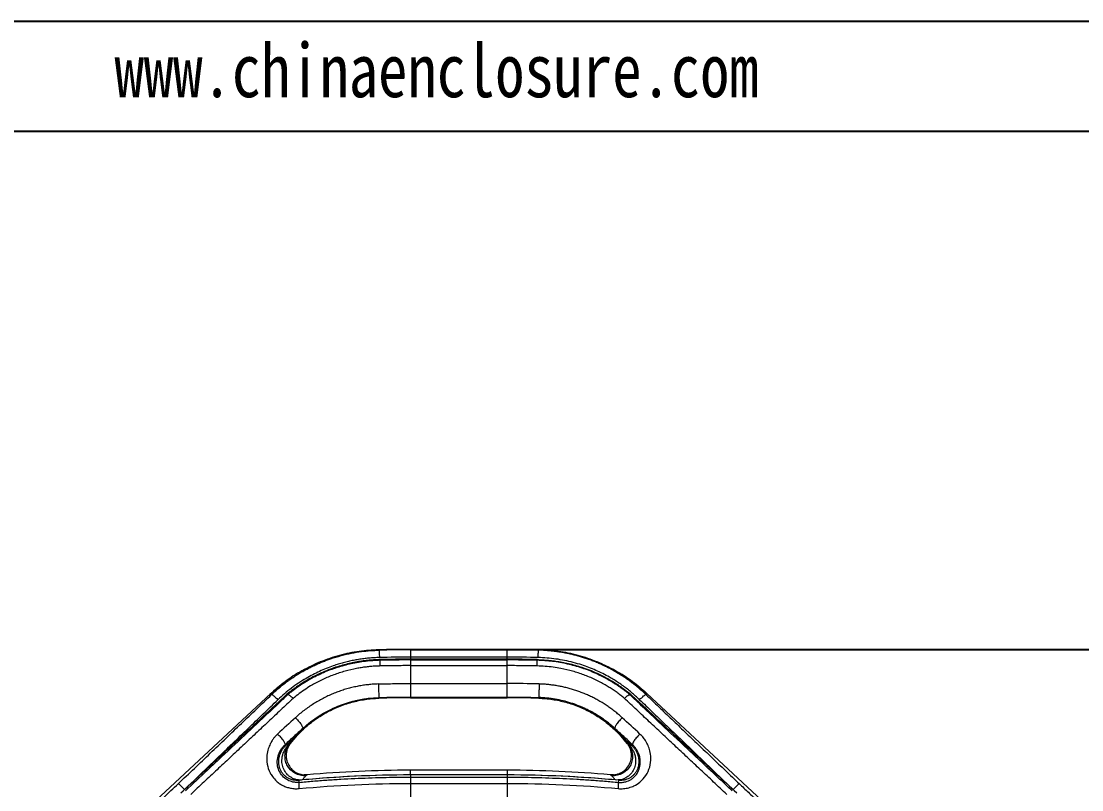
# Model space of a CAD drawing. Header units: inches. Extents: x 1127 to 2406, y 573 to 922.
# Drawn here: x 1245.7 to 1300.5, y 772.2 to 812 of the extents above; entities that cross this region are included whole.
import ezdxf

# ---------------------------------------------------------------- set-up
doc = ezdxf.new("R2010")
doc.units = ezdxf.units.IN
doc.layers.add('文字', color=81, linetype='Continuous')
doc.styles.get("Standard").update_dxf_attribs({"font": 'txt', "bigfont": 'gbcbig.shx'})
doc.styles.add('宋体', font='', dxfattribs={"width": 0.8, "height": 3.5})
doc.styles.get('宋体').set_extended_font_data('SimSun')
doc.dimstyles.new('2.5', dxfattribs={"dimtxt": 2.5, "dimasz": 2, "dimexe": 0.18, "dimexo": 0.0625, "dimgap": 0.09, "dimtad": 0, "dimtih": 1, "dimtoh": 1, "dimzin": 0, "dimdsep": 46, "dimtxsty": 'Standard', "dimcen": 2, "dimadec": 0, "dimazin": 0, "dimtfac": 1, "dimtofl": 0, "dimtmove": 0, "dimatfit": 3, "dimfxl": 1, "dimtolj": 1, "dimtzin": 0, "dimarcsym": 0})

# ---------------------------------------------------------------- blocks, each defined once
blk = doc.blocks.new('*D117')
at = {"color": 0, "lineweight": -2}
for p, q in [((1268.378, 779.47), (1302.181, 779.47)), ((1302.001, 777.47), (1302.001, 744.785)), ((1302.001, 709.42), (1302.001, 742.105)), ((1268.378, 707.42), (1302.181, 707.42))]:
    blk.add_line(p, q, dxfattribs=at)
at = {"color": 0}
for points in [[(1301.668, 777.47), (1302.335, 777.47), (1302.001, 779.47)], [(1301.668, 709.42), (1302.335, 709.42), (1302.001, 707.42)]]:
    blk.add_solid(points, dxfattribs=at)
at = {"layer": 'Defpoints', "color": 0}
for p in [(1268.315, 779.47), (1302.001, 779.47), (1268.315, 707.42)]:
    blk.add_point(p, dxfattribs=at)
at = {"color": 0, "insert": (1302.001, 743.445), "char_height": 2.5, "attachment_point": 5}
blk.add_mtext('\\A1;72.05', dxfattribs=at)

msp = doc.modelspace()

# ---------------------------------------------------------------- linework, layer by layer
for p, q in [((1127.067, 811.959), (1465.086, 811.959)), ((1135.814, 806.269), (1459.395, 806.269))]:
    msp.add_line(p, q)
at = {"color": 7, "linetype": 'Continuous', "lineweight": 15}
for p, q in [((1263.42, 779.387), (1264.154, 779.449)), ((1264.154, 779.449), (1264.16, 779.447)), ((1264.16, 779.447), (1264.154, 779.449)), ((1270.815, 779.47), (1265.815, 779.47)), ((1265.815, 779.45), (1265.815, 779.069)), ((1265.815, 779.45), (1270.815, 779.45)), ((1270.815, 779.069), (1270.815, 779.45)), ((1264.256, 778.907), (1264.256, 778.943)), ((1270.815, 779.069), (1265.815, 779.069)), ((1265.815, 778.961), (1265.815, 778.924)), ((1270.815, 778.961), (1265.815, 778.961)), ((1265.815, 778.924), (1270.815, 778.924)), ((1270.815, 778.961), (1270.815, 778.924)), ((1272.374, 778.907), (1272.375, 778.943)), ((1265.819, 778.631), (1265.819, 777.707)), ((1265.819, 778.631), (1270.812, 778.631)), ((1270.812, 777.707), (1270.812, 778.631)), ((1258.578, 777.177), (1259.233, 777.717)), ((1265.819, 777.707), (1270.812, 777.707)), ((1258.589, 777.188), (1251.834, 770.908)), ((1258.578, 777.177), (1258.587, 777.171)), ((1259.43, 777.153), (1259.307, 777.038)), ((1259.46, 777.118), (1259.43, 777.153)), ((1264.183, 776.946), (1264.182, 776.981)), ((1265.815, 777.006), (1270.815, 777.006)), ((1265.815, 777.006), (1265.815, 776.97)), ((1265.815, 776.97), (1270.815, 776.97)), ((1270.815, 776.97), (1270.815, 777.006)), ((1272.449, 776.981), (1272.448, 776.946)), ((1277.201, 777.153), (1277.171, 777.118)), ((1277.324, 777.038), (1277.201, 777.153)), ((1284.797, 770.908), (1278.042, 777.188)), ((1278.053, 777.177), (1278.044, 777.171)), ((1260.276, 775.343), (1260.242, 775.379)), ((1276.389, 775.379), (1276.355, 775.343)), ((1259.331, 774.542), (1259.37, 774.501)), ((1259.361, 774.335), (1259.81, 774.909)), ((1260.485, 772.985), (1260.32, 772.983)), ((1260.474, 772.985), (1260.467, 772.979)), ((1260.467, 772.979), (1260.474, 772.985)), ((1270.815, 773.22), (1265.815, 773.22)), ((1265.815, 772.976), (1265.815, 772.863)), ((1270.815, 772.976), (1265.815, 772.976)), ((1265.815, 772.863), (1270.815, 772.863)), ((1270.815, 772.976), (1270.815, 772.863)), ((1276.311, 772.983), (1276.146, 772.985)), ((1276.157, 772.985), (1276.164, 772.979)), ((1276.164, 772.979), (1276.157, 772.985)), ((1265.819, 772.54), (1265.819, 770.187)), ((1265.819, 772.54), (1270.812, 772.54)), ((1276.575, 772.594), (1276.585, 772.7))]:
    msp.add_line(p, q, dxfattribs=at)
at = {"color": 8, "linetype": 'Continuous', "lineweight": 15}
for p, q in [((1264.16, 779.447), (1264.199, 779.431)), ((1265.815, 779.47), (1265.815, 779.45)), ((1270.815, 779.45), (1270.815, 779.47)), ((1265.815, 779.069), (1265.815, 778.961)), ((1270.815, 778.961), (1270.815, 779.069)), ((1258.587, 777.171), (1258.637, 777.135)), ((1260.467, 772.979), (1260.411, 772.937)), ((1265.815, 772.976), (1265.815, 773.22)), ((1270.815, 773.22), (1270.815, 772.976)), ((1276.22, 772.937), (1276.164, 772.979))]:
    msp.add_line(p, q, dxfattribs=at)
at = {"color": 7, "linetype": 'Continuous', "lineweight": 15, "flags": 128}
for points in [[(1259.591, 774.587), (1259.973, 775.04), (1260.332, 775.394)], [(1277.3, 774.542), (1277.281, 774.522), (1277.261, 774.501)], [(1260.046, 772.7), (1260.051, 772.647), (1260.056, 772.594)], [(1270.812, 772.54), (1270.812, 772.247), (1270.812, 771.953), (1270.812, 771.66), (1270.812, 771.366), (1270.812, 771.071), (1270.812, 770.777), (1270.812, 770.482), (1270.812, 770.187)]]:
    msp.add_lwpolyline(points, dxfattribs=at)
at = {"color": 7, "linetype": 'Continuous', "lineweight": 15}
for centre, radius, start, end in [((1265.815, 712.47), 67, 90, 91.42066), ((1265.815, 712.47), 66.98, 90, 91.38293), ((1270.815, 712.47), 67, 88.57932, 90), ((1270.815, 712.47), 66.98, 88.61707, 90), ((1265.815, 712.47), 66.599, 90, 91.38292), ((1270.815, 712.47), 66.599, 88.61708, 90), ((1286.314, 778.13), 22.162, 181.1592, 182.971), ((1272.27, 770.948), 6, 37.3337, 51.485), ((1265.815, 712.47), 60.506, 90, 95.47205), ((1265.815, 712.47), 60.506, 90, 95.3085), ((1265.815, 712.47), 60.75, 90, 95.0445), ((1270.815, 712.47), 60.75, 84.95566, 90), ((1270.815, 712.47), 60.506, 84.52795, 90), ((1270.815, 712.47), 60.506, 84.6915, 90)]:
    msp.add_arc(centre, radius, start, end, dxfattribs=at)
for points, knots in [([(1264.159, 779.447), (1263.828, 779.429), (1263.149, 779.391), (1262.139, 779.175), (1261.144, 778.841), (1260.199, 778.383), (1259.318, 777.823), (1258.799, 777.367), (1258.542, 777.141)], [0, 0, 0, 0, 0.1602513, 0.3281896, 0.4974102, 0.6666307, 0.834569, 1, 1, 1, 1]), ([(1258.637, 777.135), (1258.709, 777.202), (1258.851, 777.335), (1259.072, 777.523), (1259.294, 777.701), (1259.517, 777.867), (1259.741, 778.023), (1259.965, 778.168), (1260.188, 778.302), (1260.409, 778.426), (1260.628, 778.541), (1260.845, 778.646), (1261.058, 778.742), (1261.267, 778.829), (1261.472, 778.908), (1261.791, 779.022), (1262.22, 779.153), (1262.757, 779.277), (1263.265, 779.361), (1263.743, 779.412), (1264.051, 779.425), (1264.199, 779.431)], [0, 0, 0, 0, 0.048148, 0.095424, 0.141785, 0.187195, 0.231619, 0.275024, 0.317382, 0.358667, 0.398858, 0.437934, 0.475878, 0.512677, 0.548318, 0.582792, 0.677576, 0.76675, 0.850227, 0.927974, 1, 1, 1, 1]), ([(1264.199, 779.431), (1264.199, 779.426), (1264.2, 779.385), (1264.203, 779.249), (1264.206, 779.153), (1264.208, 779.049)], [0, 0, 0, 0, 0.5, 0.5, 1, 1, 1, 1]), ([(1272.423, 779.049), (1272.425, 779.153), (1272.428, 779.249), (1272.431, 779.385), (1272.432, 779.426), (1272.432, 779.431)], [0, 0, 0, 0, 0.5, 0.5, 1, 1, 1, 1]), ([(1272.432, 779.431), (1272.439, 779.433), (1272.453, 779.439), (1272.466, 779.445), (1272.475, 779.449), (1272.476, 779.449), (1272.477, 779.449)], [0, 0, 0, 0, 0.250119, 0.500057, 0.749966, 1, 1, 1, 1]), ([(1277.994, 777.134), (1277.922, 777.202), (1277.779, 777.336), (1277.557, 777.526), (1277.332, 777.705), (1277.105, 777.873), (1276.877, 778.031), (1276.648, 778.179), (1276.417, 778.317), (1276.187, 778.445), (1275.957, 778.563), (1275.728, 778.673), (1275.5, 778.773), (1275.274, 778.865), (1275.049, 778.948), (1274.827, 779.024), (1274.608, 779.092), (1274.391, 779.152), (1274.177, 779.206), (1273.967, 779.253), (1273.761, 779.294), (1273.558, 779.328), (1273.36, 779.358), (1273.166, 779.382), (1272.976, 779.401), (1272.79, 779.415), (1272.61, 779.425), (1272.491, 779.429), (1272.432, 779.431)], [0, 0, 0, 0, 0.048404, 0.096007, 0.142813, 0.188822, 0.234038, 0.278462, 0.322093, 0.364931, 0.406974, 0.448222, 0.488676, 0.528335, 0.567199, 0.605268, 0.642542, 0.67902, 0.714702, 0.749588, 0.783678, 0.816971, 0.849468, 0.881169, 0.912072, 0.942179, 0.971488, 1, 1, 1, 1]), ([(1278.049, 777.175), (1277.805, 777.389), (1277.298, 777.833), (1276.432, 778.382), (1275.487, 778.841), (1274.492, 779.175), (1273.471, 779.393), (1272.782, 779.431), (1272.44, 779.45)], [0, 0, 0, 0, 0.1575627, 0.3260386, 0.4958009, 0.6655632, 0.8340392, 1, 1, 1, 1]), ([(1272.477, 779.449), (1272.978, 779.437), (1273.487, 779.38), (1274.494, 779.171), (1274.992, 779.02), (1275.953, 778.628), (1276.415, 778.388), (1277.282, 777.834), (1277.686, 777.519), (1278.053, 777.177)], [0, 0, 0, 0, 0.25, 0.25, 0.5, 0.5, 0.75, 0.75, 1, 1, 1, 1]), ([(1264.208, 779.049), (1264.118, 779.046), (1263.937, 779.04), (1263.667, 779.019), (1263.399, 778.99), (1263.132, 778.951), (1262.867, 778.904), (1262.604, 778.847), (1262.342, 778.781), (1262.083, 778.707), (1261.666, 778.571), (1261.102, 778.344), (1260.508, 778.034), (1260.03, 777.734), (1259.658, 777.468), (1259.3, 777.182), (1259.077, 776.974), (1258.965, 776.87)], [0, 0, 0, 0, 0.0465844, 0.0930141, 0.1393278, 0.1855645, 0.2317636, 0.2779647, 0.3242075, 0.3705319, 0.4169775, 0.5502119, 0.6837651, 0.7628189, 0.8417315, 0.9207192, 1, 1, 1, 1]), ([(1264.256, 778.943), (1264.161, 778.94), (1263.968, 778.933), (1263.673, 778.91), (1263.367, 778.875), (1263.049, 778.825), (1262.72, 778.76), (1262.38, 778.677), (1262.031, 778.575), (1261.513, 778.397), (1260.896, 778.126), (1260.258, 777.762), (1259.789, 777.441), (1259.536, 777.237), (1259.43, 777.153)], [0, 0, 0, 0, 0.053962, 0.110192, 0.168797, 0.229927, 0.293763, 0.360348, 0.429616, 0.501478, 0.673922, 0.813793, 0.92216, 1, 1, 1, 1]), ([(1264.256, 778.907), (1264.003, 778.894), (1263.496, 778.869), (1262.871, 778.759), (1262.382, 778.64), (1262.021, 778.533), (1261.667, 778.409), (1261.344, 778.281), (1261.146, 778.183), (1261.058, 778.14)], [0, 0, 0, 0, 0.229417, 0.457822, 0.571604, 0.685124, 0.798426, 0.911434, 1, 1, 1, 1]), ([(1264.258, 778.613), (1264.257, 778.692), (1264.256, 778.766), (1264.255, 778.872), (1264.256, 778.902), (1264.256, 778.907)], [0, 0, 0, 0, 0.5, 0.5, 1, 1, 1, 1]), ([(1265.815, 778.961), (1265.555, 778.961), (1265.035, 778.959), (1264.516, 778.948), (1264.256, 778.943)], [0, 0, 0, 0, 0.499949, 1, 1, 1, 1]), ([(1265.815, 778.924), (1265.816, 778.92), (1265.817, 778.889), (1265.818, 778.787), (1265.818, 778.714), (1265.819, 778.631)], [0, 0, 0, 0, 0.5, 0.5, 1, 1, 1, 1]), ([(1270.812, 778.631), (1270.813, 778.714), (1270.813, 778.787), (1270.814, 778.889), (1270.815, 778.92), (1270.815, 778.924)], [0, 0, 0, 0, 0.5, 0.5, 1, 1, 1, 1]), ([(1272.375, 778.943), (1272.115, 778.948), (1271.595, 778.959), (1271.075, 778.961), (1270.815, 778.961)], [0, 0, 0, 0, 0.5000511, 1, 1, 1, 1]), ([(1272.373, 778.613), (1272.374, 778.692), (1272.375, 778.767), (1272.376, 778.873), (1272.375, 778.902), (1272.374, 778.907)], [0, 0, 0, 0, 0.5, 0.5, 1, 1, 1, 1]), ([(1275.574, 778.143), (1275.52, 778.169), (1275.234, 778.309), (1274.691, 778.516), (1273.937, 778.727), (1273.162, 778.866), (1272.637, 778.893), (1272.374, 778.907)], [0, 0, 0, 0, 0.0545865, 0.2900524, 0.526058, 0.7627534, 1, 1, 1, 1]), ([(1272.375, 778.943), (1272.47, 778.94), (1272.662, 778.933), (1272.957, 778.91), (1273.263, 778.875), (1273.58, 778.826), (1273.909, 778.761), (1274.248, 778.678), (1274.596, 778.576), (1275.116, 778.398), (1275.733, 778.127), (1276.373, 777.762), (1276.843, 777.44), (1277.095, 777.237), (1277.201, 777.153)], [0, 0, 0, 0, 0.053881, 0.110027, 0.168546, 0.229587, 0.29333, 0.35982, 0.428989, 0.500751, 0.673685, 0.813838, 0.922283, 1, 1, 1, 1]), ([(1277.666, 776.87), (1277.598, 776.934), (1277.463, 777.061), (1277.251, 777.244), (1277.034, 777.418), (1276.811, 777.585), (1276.581, 777.744), (1276.346, 777.894), (1275.961, 778.121), (1275.412, 778.397), (1274.781, 778.638), (1274.238, 778.798), (1273.791, 778.901), (1273.339, 778.978), (1272.883, 779.03), (1272.576, 779.043), (1272.423, 779.049)], [0, 0, 0, 0, 0.048347, 0.096559, 0.144683, 0.192771, 0.24087, 0.289029, 0.337298, 0.47182, 0.606196, 0.685027, 0.763629, 0.842195, 0.920922, 1, 1, 1, 1]), ([(1264.258, 778.613), (1264.175, 778.611), (1264.01, 778.605), (1263.763, 778.587), (1263.518, 778.561), (1263.274, 778.527), (1262.909, 778.464), (1262.429, 778.352), (1261.844, 778.162), (1261.279, 777.924), (1260.798, 777.672), (1260.396, 777.423), (1260.064, 777.192), (1259.854, 777.023), (1259.749, 776.938)], [0, 0, 0, 0, 0.050387, 0.100534, 0.1505, 0.200346, 0.250136, 0.375361, 0.500118, 0.624782, 0.750048, 0.833033, 0.916257, 1, 1, 1, 1]), ([(1265.819, 778.631), (1265.559, 778.63), (1265.038, 778.629), (1264.518, 778.618), (1264.258, 778.613)], [0, 0, 0, 0, 0.5000195, 1, 1, 1, 1]), ([(1272.373, 778.613), (1272.113, 778.618), (1271.593, 778.629), (1271.072, 778.63), (1270.812, 778.631)], [0, 0, 0, 0, 0.499981, 1, 1, 1, 1]), ([(1276.882, 776.938), (1276.819, 776.989), (1276.694, 777.092), (1276.499, 777.237), (1276.301, 777.376), (1276.097, 777.508), (1275.784, 777.697), (1275.352, 777.924), (1274.787, 778.162), (1274.202, 778.351), (1273.668, 778.477), (1273.195, 778.553), (1272.785, 778.597), (1272.511, 778.608), (1272.373, 778.613)], [0, 0, 0, 0, 0.0503253, 0.1004249, 0.1503586, 0.2001869, 0.2499708, 0.3752145, 0.4998983, 0.6246382, 0.7498832, 0.8328827, 0.9161602, 1, 1, 1, 1]), ([(1264.157, 777.682), (1264.071, 777.678), (1263.899, 777.671), (1263.639, 777.647), (1263.378, 777.614), (1263.116, 777.569), (1262.853, 777.514), (1262.59, 777.447), (1262.327, 777.369), (1262.065, 777.279), (1261.805, 777.177), (1261.547, 777.063), (1261.292, 776.938), (1261.041, 776.8), (1260.794, 776.651), (1260.551, 776.49), (1260.315, 776.317), (1260.083, 776.133), (1259.936, 776.001), (1259.863, 775.935)], [0, 0, 0, 0, 0.05391, 0.108451, 0.163592, 0.21934, 0.275715, 0.33271, 0.390316, 0.448534, 0.507366, 0.566808, 0.626862, 0.687532, 0.74881, 0.810687, 0.873172, 0.936284, 1, 1, 1, 1]), ([(1264.157, 777.682), (1264.434, 777.689), (1264.988, 777.704), (1265.542, 777.706), (1265.819, 777.707)], [0, 0, 0, 0, 0.499972, 1, 1, 1, 1]), ([(1265.819, 777.707), (1265.818, 777.633), (1265.818, 777.551), (1265.818, 777.391), (1265.817, 777.312), (1265.817, 777.175), (1265.817, 777.117), (1265.816, 777.034), (1265.816, 777.01), (1265.815, 777.006)], [0, 0, 0, 0, 0.25, 0.25, 0.5, 0.5, 0.75, 0.75, 1, 1, 1, 1]), ([(1270.815, 777.006), (1270.815, 777.01), (1270.815, 777.034), (1270.814, 777.117), (1270.814, 777.175), (1270.814, 777.312), (1270.813, 777.391), (1270.813, 777.551), (1270.813, 777.633), (1270.812, 777.707)], [0, 0, 0, 0, 0.25, 0.25, 0.5, 0.5, 0.75, 0.75, 1, 1, 1, 1]), ([(1272.474, 777.682), (1272.472, 777.619), (1272.47, 777.543), (1272.465, 777.379), (1272.462, 777.293), (1272.457, 777.144), (1272.455, 777.083), (1272.451, 777.004), (1272.45, 776.985), (1272.449, 776.981)], [0, 0, 0, 0, 0.25, 0.25, 0.5, 0.5, 0.75, 0.75, 1, 1, 1, 1]), ([(1276.768, 775.935), (1276.706, 775.992), (1276.581, 776.104), (1276.386, 776.262), (1276.186, 776.413), (1275.983, 776.555), (1275.776, 776.689), (1275.565, 776.814), (1275.351, 776.931), (1275.135, 777.039), (1274.916, 777.138), (1274.696, 777.229), (1274.474, 777.311), (1274.251, 777.385), (1274.028, 777.45), (1273.804, 777.507), (1273.58, 777.556), (1273.357, 777.597), (1273.135, 777.63), (1272.913, 777.655), (1272.693, 777.673), (1272.547, 777.679), (1272.474, 777.682)], [0, 0, 0, 0, 0.054198, 0.107964, 0.161277, 0.214143, 0.266573, 0.31857, 0.370129, 0.42124, 0.47191, 0.522139, 0.571923, 0.621265, 0.670166, 0.718624, 0.766634, 0.814192, 0.861303, 0.907979, 0.954219, 1, 1, 1, 1]), ([(1253.806, 772.523), (1254.085, 772.789), (1254.639, 773.315), (1255.462, 774.101), (1256.273, 774.875), (1257.072, 775.638), (1257.859, 776.391), (1258.379, 776.888), (1258.637, 777.135)], [0, 0, 0, 0, 0.172467, 0.342593, 0.510392, 0.675882, 0.839079, 1, 1, 1, 1]), ([(1253.943, 772.05), (1254.24, 772.327), (1254.821, 772.867), (1255.671, 773.658), (1256.48, 774.409), (1257.246, 775.122), (1257.97, 775.795), (1258.653, 776.43), (1259.093, 776.839), (1259.307, 777.038)], [0, 0, 0, 0, 0.16599, 0.32427, 0.474838, 0.617695, 0.752841, 0.880277, 1, 1, 1, 1]), ([(1254.131, 772.222), (1254.412, 772.492), (1254.97, 773.027), (1255.799, 773.822), (1256.612, 774.604), (1257.41, 775.372), (1258.193, 776.126), (1258.709, 776.623), (1258.965, 776.87)], [0, 0, 0, 0, 0.174028, 0.345115, 0.513256, 0.678453, 0.840702, 1, 1, 1, 1]), ([(1259.46, 777.118), (1259.384, 777.047), (1259.198, 776.872), (1258.818, 776.514), (1258.097, 775.837), (1257.033, 774.837), (1256.033, 773.898), (1255.07, 772.995), (1254.563, 772.519), (1254.183, 772.163)], [0, 0, 0, 0, 0.043365, 0.106756, 0.218073, 0.455236, 0.713877, 0.785533, 1, 1, 1, 1]), ([(1259.749, 776.938), (1259.536, 776.738), (1259.107, 776.335), (1258.46, 775.728), (1257.807, 775.115), (1257.148, 774.496), (1256.482, 773.872), (1255.81, 773.242), (1255.132, 772.608), (1254.678, 772.182), (1254.45, 771.969)], [0, 0, 0, 0, 0.121933, 0.244748, 0.368441, 0.493011, 0.618455, 0.744769, 0.871952, 1, 1, 1, 1]), ([(1258.637, 777.135), (1258.653, 777.135), (1258.695, 777.111), (1258.817, 777.013), (1258.894, 776.94), (1258.965, 776.87)], [0, 0, 0, 0, 0.5, 0.5, 1, 1, 1, 1]), ([(1259.749, 776.938), (1259.733, 776.953), (1259.701, 776.983), (1259.654, 777.023), (1259.609, 777.058), (1259.568, 777.085), (1259.533, 777.107), (1259.507, 777.117), (1259.487, 777.119), (1259.474, 777.119), (1259.463, 777.117), (1259.461, 777.118), (1259.46, 777.118)], [0, 0, 0, 0, 0.1201823, 0.2442811, 0.3711452, 0.4994534, 0.6230872, 0.7481255, 0.8123637, 0.8757738, 0.9386318, 1, 1, 1, 1]), ([(1260.242, 775.379), (1260.767, 775.86), (1261.383, 776.254), (1262.726, 776.804), (1263.452, 776.959), (1264.182, 776.981)], [0, 0, 0, 0, 0.5, 0.5, 1, 1, 1, 1]), ([(1260.276, 775.343), (1260.455, 775.51), (1260.828, 775.815), (1261.436, 776.204), (1262.089, 776.518), (1262.774, 776.75), (1263.473, 776.896), (1263.944, 776.939), (1264.183, 776.946)], [0.0000864, 0.0000864, 0.0000864, 0.0000864, 0.1667527, 0.3334022, 0.5000516, 0.6667011, 0.8333505, 0.9999997, 0.9999997, 0.9999997, 0.9999997]), ([(1260.277, 775.39), (1260.284, 775.398), (1260.38, 775.495), (1260.583, 775.656), (1260.872, 775.878), (1261.165, 776.07), (1261.505, 776.269), (1261.899, 776.463), (1262.351, 776.643), (1262.882, 776.806), (1263.492, 776.934), (1263.954, 776.963), (1264.182, 776.977)], [0, 0, 0, 0, 0.0074871, 0.0956315, 0.180439, 0.261914, 0.3400612, 0.4547899, 0.5676036, 0.6785215, 0.8413345, 1, 1, 1, 1]), ([(1272.448, 776.946), (1272.687, 776.939), (1273.158, 776.896), (1273.857, 776.75), (1274.541, 776.518), (1275.195, 776.204), (1275.803, 775.815), (1276.175, 775.51), (1276.355, 775.343)], [0.0000864, 0.0000864, 0.0000864, 0.0000864, 0.1667356, 0.3333851, 0.5000345, 0.666684, 0.8333334, 0.9999997, 0.9999997, 0.9999997, 0.9999997]), ([(1276.389, 775.379), (1276.326, 775.435), (1276.201, 775.547), (1276.004, 775.706), (1275.799, 775.858), (1275.586, 776.003), (1275.364, 776.14), (1275.133, 776.27), (1274.85, 776.412), (1274.512, 776.56), (1274.115, 776.702), (1273.709, 776.816), (1273.295, 776.901), (1272.874, 776.96), (1272.591, 776.974), (1272.449, 776.981)], [0, 0, 0, 0, 0.05905, 0.118122, 0.177472, 0.237318, 0.297736, 0.358784, 0.42048, 0.516906, 0.613454, 0.709879, 0.806141, 0.902539, 1, 1, 1, 1]), ([(1276.882, 776.938), (1276.895, 776.95), (1276.92, 776.974), (1276.958, 777.007), (1276.995, 777.038), (1277.037, 777.068), (1277.078, 777.096), (1277.111, 777.113), (1277.135, 777.119), (1277.153, 777.119), (1277.167, 777.117), (1277.17, 777.118), (1277.171, 777.118)], [0, 0, 0, 0, 0.096389, 0.195417, 0.296511, 0.399019, 0.549721, 0.700219, 0.775568, 0.850092, 0.926603, 1, 1, 1, 1]), ([(1282.181, 771.969), (1281.953, 772.182), (1281.498, 772.608), (1280.821, 773.242), (1280.149, 773.872), (1279.483, 774.496), (1278.824, 775.115), (1278.171, 775.728), (1277.524, 776.335), (1277.095, 776.738), (1276.882, 776.938)], [0, 0, 0, 0, 0.128048, 0.255231, 0.381545, 0.506989, 0.631559, 0.755252, 0.878067, 1, 1, 1, 1]), ([(1282.448, 772.163), (1282.258, 772.342), (1281.876, 772.7), (1281.305, 773.235), (1280.734, 773.77), (1280.165, 774.305), (1279.373, 775.049), (1278.573, 775.8), (1277.838, 776.491), (1277.442, 776.863), (1277.243, 777.05), (1277.171, 777.118)], [0, 0, 0, 0, 0.107598, 0.215196, 0.322793, 0.43039, 0.537988, 0.772994, 0.886094, 0.95844, 1, 1, 1, 1]), ([(1277.324, 777.038), (1277.574, 776.805), (1278.094, 776.322), (1278.902, 775.571), (1279.768, 774.766), (1280.69, 773.908), (1281.67, 772.997), (1282.343, 772.372), (1282.688, 772.05)], [0, 0, 0, 0, 0.140427, 0.291351, 0.45277, 0.624684, 0.807095, 1, 1, 1, 1]), ([(1277.666, 776.87), (1277.737, 776.94), (1277.814, 777.013), (1277.936, 777.111), (1277.978, 777.135), (1277.994, 777.134)], [0, 0, 0, 0, 0.5, 0.5, 1, 1, 1, 1]), ([(1277.666, 776.87), (1277.885, 776.659), (1278.327, 776.234), (1278.995, 775.59), (1279.674, 774.936), (1280.364, 774.272), (1281.066, 773.598), (1281.779, 772.913), (1282.259, 772.453), (1282.5, 772.222)], [0, 0, 0, 0, 0.136361, 0.27489, 0.415586, 0.558445, 0.703468, 0.850653, 1, 1, 1, 1]), ([(1277.994, 777.134), (1278.003, 777.141), (1278.022, 777.154), (1278.039, 777.167), (1278.051, 777.176), (1278.053, 777.177), (1278.053, 777.177)], [0, 0, 0, 0, 0.2496127, 0.4994714, 0.7495944, 1, 1, 1, 1]), ([(1277.994, 777.134), (1278.215, 776.923), (1278.66, 776.498), (1279.332, 775.855), (1280.013, 775.204), (1280.703, 774.545), (1281.402, 773.878), (1282.11, 773.203), (1282.585, 772.751), (1282.825, 772.523)], [0, 0, 0, 0, 0.137793, 0.277256, 0.4184, 0.561236, 0.705775, 0.852026, 1, 1, 1, 1]), ([(1259.863, 775.935), (1259.91, 775.891), (1259.963, 775.837), (1260.067, 775.718), (1260.117, 775.654), (1260.196, 775.539), (1260.223, 775.488), (1260.25, 775.415), (1260.25, 775.391), (1260.242, 775.379)], [0, 0, 0, 0, 0.25, 0.25, 0.5, 0.5, 0.75, 0.75, 1, 1, 1, 1]), ([(1276.768, 775.935), (1276.722, 775.892), (1276.67, 775.839), (1276.567, 775.722), (1276.516, 775.658), (1276.437, 775.542), (1276.409, 775.49), (1276.381, 775.415), (1276.381, 775.391), (1276.389, 775.379)], [0, 0, 0, 0, 0.25, 0.25, 0.5, 0.5, 0.75, 0.75, 1, 1, 1, 1]), ([(1258.946, 775.095), (1258.915, 775.065), (1258.848, 775.002), (1258.752, 774.888), (1258.653, 774.749), (1258.548, 774.563), (1258.447, 774.314), (1258.373, 773.96), (1258.385, 773.532), (1258.509, 773.158), (1258.688, 772.869), (1258.858, 772.675), (1259.048, 772.525), (1259.222, 772.424), (1259.406, 772.346), (1259.615, 772.29), (1259.839, 772.26), (1259.993, 772.268), (1260.067, 772.271)], [0, 0, 0, 0, 0.030999, 0.067498, 0.109575, 0.157185, 0.226126, 0.311216, 0.431298, 0.551138, 0.609277, 0.690192, 0.744429, 0.789455, 0.838839, 0.88966, 0.946814, 1, 1, 1, 1]), ([(1258.946, 775.095), (1258.992, 775.051), (1259.044, 774.998), (1259.148, 774.881), (1259.199, 774.817), (1259.279, 774.702), (1259.308, 774.651), (1259.337, 774.577), (1259.338, 774.554), (1259.331, 774.542)], [0, 0, 0, 0, 0.25, 0.25, 0.5, 0.5, 0.75, 0.75, 1, 1, 1, 1]), ([(1260.242, 775.379), (1260.09, 775.24), (1259.787, 774.961), (1259.483, 774.682), (1259.331, 774.542)], [0, 0, 0, 0, 0.500179, 1, 1, 1, 1]), ([(1259.37, 774.501), (1259.522, 774.641), (1259.824, 774.922), (1260.126, 775.203), (1260.276, 775.343)], [0, 0, 0, 0, 0.501593, 1, 1, 1, 1]), ([(1276.355, 775.343), (1276.505, 775.203), (1276.807, 774.922), (1277.109, 774.641), (1277.261, 774.501)], [0, 0, 0, 0, 0.498407, 1, 1, 1, 1]), ([(1277.3, 774.542), (1277.148, 774.682), (1276.844, 774.961), (1276.541, 775.24), (1276.389, 775.379)], [0, 0, 0, 0, 0.499813, 1, 1, 1, 1]), ([(1276.564, 772.271), (1276.609, 772.268), (1276.7, 772.262), (1276.838, 772.268), (1276.977, 772.286), (1277.115, 772.315), (1277.248, 772.357), (1277.446, 772.439), (1277.724, 772.615), (1278.016, 772.945), (1278.212, 773.379), (1278.266, 773.822), (1278.216, 774.201), (1278.114, 774.501), (1277.986, 774.742), (1277.841, 774.942), (1277.733, 775.047), (1277.685, 775.095)], [0, 0, 0, 0, 0.032462, 0.065498, 0.099004, 0.13304, 0.167731, 0.199784, 0.290072, 0.408492, 0.528151, 0.651303, 0.747226, 0.818035, 0.889897, 0.950568, 1, 1, 1, 1]), ([(1277.685, 775.095), (1277.639, 775.051), (1277.587, 774.998), (1277.483, 774.881), (1277.432, 774.817), (1277.352, 774.702), (1277.323, 774.651), (1277.294, 774.577), (1277.293, 774.554), (1277.3, 774.542)], [0, 0, 0, 0, 0.25, 0.25, 0.5, 0.5, 0.75, 0.75, 1, 1, 1, 1]), ([(1260.056, 772.594), (1259.993, 772.589), (1259.936, 772.588), (1259.815, 772.598), (1259.755, 772.608), (1259.583, 772.651), (1259.477, 772.698), (1259.197, 772.885), (1259.058, 773.074), (1258.916, 773.489), (1258.91, 773.723), (1258.998, 774.056), (1259.045, 774.165), (1259.136, 774.317), (1259.17, 774.366), (1259.227, 774.435), (1259.247, 774.458), (1259.288, 774.502), (1259.308, 774.522), (1259.331, 774.542)], [0, 0, 0, 0, 0.0625, 0.0625, 0.125, 0.125, 0.25, 0.25, 0.5, 0.5, 0.75, 0.75, 0.875, 0.875, 0.9375, 0.9375, 0.96875, 0.96875, 1, 1, 1, 1]), ([(1260.046, 772.7), (1260.032, 772.699), (1260.01, 772.698), (1259.973, 772.696), (1259.936, 772.696), (1259.888, 772.698), (1259.828, 772.703), (1259.758, 772.714), (1259.688, 772.731), (1259.597, 772.76), (1259.488, 772.808), (1259.36, 772.893), (1259.243, 773.005), (1259.145, 773.137), (1259.073, 773.279), (1259.024, 773.434), (1259, 773.606), (1259.005, 773.78), (1259.035, 773.945), (1259.078, 774.071), (1259.123, 774.17), (1259.162, 774.241), (1259.206, 774.311), (1259.247, 774.366), (1259.282, 774.409), (1259.31, 774.441), (1259.338, 774.47), (1259.359, 774.49), (1259.37, 774.501)], [0.000001, 0.000001, 0.000001, 0.000001, 0.0156261, 0.0312511, 0.0468761, 0.0625011, 0.093751, 0.125001, 0.1562509, 0.1875009, 0.2500008, 0.3125006, 0.3750005, 0.4375004, 0.5000003, 0.5625002, 0.6250001, 0.6875, 0.7499999, 0.8124998, 0.8437498, 0.8749997, 0.9062497, 0.9374996, 0.9531246, 0.9687496, 0.9843746, 0.9999753, 0.9999753, 0.9999753, 0.9999753]), ([(1260.411, 772.937), (1260.312, 772.929), (1260.21, 772.936), (1260.013, 772.98), (1259.918, 773.018), (1259.663, 773.164), (1259.535, 773.305), (1259.415, 773.519), (1259.382, 773.599), (1259.337, 773.773), (1259.325, 773.868), (1259.33, 774.062), (1259.348, 774.162), (1259.412, 774.352), (1259.46, 774.443), (1259.518, 774.523)], [0, 0, 0, 0, 0.125, 0.125, 0.25, 0.25, 0.5, 0.5, 0.625, 0.625, 0.75, 0.75, 0.875, 0.875, 1, 1, 1, 1]), ([(1259.361, 774.335), (1259.377, 774.355), (1259.408, 774.394), (1259.449, 774.445), (1259.487, 774.489), (1259.508, 774.511), (1259.518, 774.523)], [0, 0, 0, 0, 0.24868, 0.498213, 0.748638, 1, 1, 1, 1]), ([(1259.591, 774.587), (1259.571, 774.559), (1259.531, 774.504), (1259.483, 774.414), (1259.443, 774.321), (1259.415, 774.226), (1259.395, 774.131), (1259.386, 774.036), (1259.385, 773.944), (1259.392, 773.856), (1259.407, 773.771), (1259.427, 773.692), (1259.453, 773.617), (1259.483, 773.548), (1259.549, 773.423), (1259.682, 773.251), (1259.89, 773.101), (1260.098, 773.017), (1260.284, 772.978), (1260.411, 772.983), (1260.474, 772.985)], [0, 0, 0, 0, 0.044435, 0.088631, 0.132353, 0.175382, 0.217518, 0.258586, 0.298441, 0.336964, 0.374068, 0.409692, 0.443801, 0.476381, 0.507493, 0.627479, 0.754857, 0.835952, 0.918152, 1, 1, 1, 1]), ([(1259.518, 774.523), (1259.528, 774.532), (1259.546, 774.551), (1259.566, 774.57), (1259.582, 774.583), (1259.588, 774.586), (1259.591, 774.587)], [0, 0, 0, 0, 0.253933, 0.505071, 0.753672, 1, 1, 1, 1]), ([(1276.157, 772.985), (1276.19, 772.983), (1276.256, 772.979), (1276.354, 772.985), (1276.452, 773.001), (1276.548, 773.026), (1276.64, 773.06), (1276.777, 773.127), (1276.961, 773.262), (1277.106, 773.454), (1277.187, 773.634), (1277.227, 773.771), (1277.248, 773.924), (1277.244, 774.09), (1277.21, 774.262), (1277.145, 774.433), (1277.076, 774.536), (1277.04, 774.587)], [0, 0, 0, 0, 0.042631, 0.085551, 0.128552, 0.171424, 0.213958, 0.255958, 0.369288, 0.506848, 0.56338, 0.625144, 0.692075, 0.763841, 0.839789, 0.918935, 1, 1, 1, 1]), ([(1277.112, 774.523), (1277.171, 774.443), (1277.219, 774.352), (1277.283, 774.162), (1277.301, 774.062), (1277.306, 773.868), (1277.294, 773.773), (1277.249, 773.599), (1277.216, 773.519), (1277.096, 773.305), (1276.968, 773.164), (1276.713, 773.018), (1276.618, 772.98), (1276.421, 772.936), (1276.319, 772.929), (1276.22, 772.937)], [0, 0, 0, 0, 0.125, 0.125, 0.25, 0.25, 0.375, 0.375, 0.5, 0.5, 0.75, 0.75, 0.875, 0.875, 1, 1, 1, 1]), ([(1276.575, 772.594), (1276.607, 772.592), (1276.671, 772.588), (1276.766, 772.593), (1276.86, 772.605), (1276.971, 772.63), (1277.095, 772.673), (1277.24, 772.749), (1277.397, 772.872), (1277.56, 773.072), (1277.681, 773.348), (1277.714, 773.642), (1277.679, 773.905), (1277.612, 774.107), (1277.523, 774.277), (1277.424, 774.42), (1277.341, 774.502), (1277.3, 774.542)], [0, 0, 0, 0, 0.032052, 0.063756, 0.095598, 0.127644, 0.179429, 0.230994, 0.301238, 0.396299, 0.517126, 0.643471, 0.732302, 0.815528, 0.878666, 0.940005, 1, 1, 1, 1]), ([(1277.261, 774.501), (1277.272, 774.49), (1277.292, 774.47), (1277.321, 774.441), (1277.349, 774.409), (1277.384, 774.366), (1277.425, 774.311), (1277.469, 774.241), (1277.508, 774.17), (1277.553, 774.071), (1277.596, 773.945), (1277.626, 773.78), (1277.631, 773.606), (1277.607, 773.434), (1277.558, 773.279), (1277.486, 773.137), (1277.388, 773.005), (1277.271, 772.893), (1277.143, 772.808), (1277.034, 772.76), (1276.943, 772.731), (1276.873, 772.714), (1276.802, 772.703), (1276.743, 772.698), (1276.695, 772.696), (1276.658, 772.696), (1276.621, 772.698), (1276.599, 772.699), (1276.585, 772.7)], [0.000001, 0.000001, 0.000001, 0.000001, 0.0156017, 0.0312267, 0.0468517, 0.0624766, 0.0937266, 0.1249765, 0.1562265, 0.1874764, 0.2499763, 0.3124762, 0.3749761, 0.437476, 0.4999759, 0.5624758, 0.6249757, 0.6874756, 0.7499755, 0.8124754, 0.8437254, 0.8749753, 0.9062253, 0.9374752, 0.9531002, 0.9687252, 0.9843501, 0.9999753, 0.9999753, 0.9999753, 0.9999753]), ([(1276.833, 774.898), (1276.899, 774.822), (1277.054, 774.642), (1277.19, 774.447), (1277.27, 774.335)], [0, 0, 0, 0, 0.42043, 1, 1, 1, 1]), ([(1277.04, 774.587), (1277.043, 774.586), (1277.049, 774.583), (1277.065, 774.57), (1277.085, 774.551), (1277.103, 774.532), (1277.112, 774.523)], [0, 0, 0, 0, 0.246329, 0.49493, 0.746067, 1, 1, 1, 1]), ([(1277.112, 774.523), (1277.123, 774.511), (1277.144, 774.489), (1277.182, 774.445), (1277.223, 774.394), (1277.254, 774.355), (1277.27, 774.335)], [0, 0, 0, 0, 0.251362, 0.501787, 0.75132, 1, 1, 1, 1]), ([(1260.218, 772.717), (1260.186, 772.715), (1260.122, 772.71), (1260.029, 772.715), (1259.938, 772.728), (1259.849, 772.75), (1259.764, 772.781), (1259.668, 772.828), (1259.565, 772.894), (1259.424, 773.014), (1259.279, 773.204), (1259.198, 773.432), (1259.169, 773.623), (1259.166, 773.787), (1259.19, 773.967), (1259.254, 774.16), (1259.325, 774.276), (1259.361, 774.335)], [0, 0, 0, 0, 0.041743, 0.082275, 0.121992, 0.161318, 0.200683, 0.24052, 0.299988, 0.359822, 0.482181, 0.607898, 0.671536, 0.735615, 0.822657, 0.909771, 1, 1, 1, 1]), ([(1277.27, 774.335), (1277.289, 774.305), (1277.326, 774.247), (1277.372, 774.156), (1277.409, 774.062), (1277.436, 773.966), (1277.454, 773.869), (1277.464, 773.754), (1277.462, 773.623), (1277.433, 773.432), (1277.352, 773.204), (1277.207, 773.015), (1277.066, 772.894), (1276.913, 772.796), (1276.693, 772.711), (1276.508, 772.715), (1276.413, 772.717)], [0, 0, 0, 0, 0.045748, 0.090355, 0.134184, 0.177611, 0.221022, 0.2648, 0.328893, 0.392584, 0.518367, 0.640789, 0.700636, 0.760152, 0.878317, 1, 1, 1, 1]), ([(1260.056, 772.594), (1260.295, 772.616), (1260.774, 772.659), (1261.493, 772.713), (1262.213, 772.76), (1262.933, 772.797), (1263.653, 772.827), (1264.374, 772.848), (1265.095, 772.861), (1265.575, 772.862), (1265.815, 772.863)], [0, 0, 0, 0, 0.125103, 0.25017, 0.375203, 0.500206, 0.625184, 0.750139, 0.875077, 1, 1, 1, 1]), ([(1260.411, 772.937), (1260.402, 772.928), (1260.384, 772.909), (1260.35, 772.873), (1260.311, 772.83), (1260.267, 772.778), (1260.234, 772.737), (1260.218, 772.717)], [0, 0, 0, 0, 0.1905793, 0.3858112, 0.5857558, 0.7904685, 1, 1, 1, 1]), ([(1265.815, 772.863), (1265.816, 772.858), (1265.817, 772.824), (1265.818, 772.71), (1265.818, 772.63), (1265.819, 772.54)], [0, 0, 0, 0, 0.5, 0.5, 1, 1, 1, 1]), ([(1270.815, 772.863), (1270.815, 772.858), (1270.814, 772.826), (1270.813, 772.709), (1270.813, 772.625), (1270.812, 772.54)], [0, 0, 0, 0, 0.5, 0.5, 1, 1, 1, 1]), ([(1270.815, 772.863), (1271.056, 772.862), (1271.536, 772.861), (1272.257, 772.848), (1272.978, 772.827), (1273.698, 772.797), (1274.418, 772.76), (1275.138, 772.713), (1275.857, 772.659), (1276.336, 772.616), (1276.575, 772.594)], [0, 0, 0, 0, 0.124923, 0.249861, 0.374816, 0.499794, 0.624797, 0.74983, 0.874897, 1, 1, 1, 1]), ([(1276.413, 772.717), (1276.397, 772.737), (1276.364, 772.778), (1276.32, 772.83), (1276.281, 772.873), (1276.247, 772.909), (1276.229, 772.928), (1276.22, 772.937)], [0, 0, 0, 0, 0.2095315, 0.4142442, 0.6141888, 0.8094207, 1, 1, 1, 1]), ([(1251.953, 770.78), (1252.075, 770.894), (1252.321, 771.123), (1252.69, 771.468), (1253.06, 771.817), (1253.433, 772.169), (1253.682, 772.405), (1253.806, 772.523)], [0, 0, 0, 0, 0.1970081, 0.3954728, 0.5954338, 0.7969302, 1, 1, 1, 1]), ([(1253.806, 772.523), (1253.822, 772.516), (1253.863, 772.483), (1253.984, 772.371), (1254.061, 772.294), (1254.131, 772.222)], [0, 0, 0, 0, 0.5, 0.5, 1, 1, 1, 1]), ([(1260.067, 772.271), (1260.06, 772.366), (1260.055, 772.451), (1260.051, 772.563), (1260.053, 772.59), (1260.056, 772.594)], [0, 0, 0, 0, 0.5, 0.5, 1, 1, 1, 1]), ([(1276.564, 772.271), (1276.57, 772.356), (1276.575, 772.439), (1276.58, 772.557), (1276.579, 772.589), (1276.575, 772.594)], [0, 0, 0, 0, 0.5, 0.5, 1, 1, 1, 1]), ([(1282.825, 772.523), (1282.809, 772.516), (1282.768, 772.483), (1282.647, 772.371), (1282.57, 772.294), (1282.5, 772.222)], [0, 0, 0, 0, 0.5, 0.5, 1, 1, 1, 1]), ([(1282.825, 772.523), (1282.98, 772.375), (1283.291, 772.081), (1283.756, 771.642), (1284.217, 771.209), (1284.525, 770.922), (1284.678, 770.78)], [0, 0, 0, 0, 0.25359, 0.504736, 0.753514, 1, 1, 1, 1])]:
    msp.add_open_spline(points, degree=3, knots=knots, dxfattribs=at)
for points in [[(1265.815, 778.924), (1265.296, 778.924), (1264.776, 778.919), (1264.256, 778.907)], [(1272.374, 778.907), (1271.855, 778.919), (1271.335, 778.924), (1270.815, 778.924)], [(1272.474, 777.682), (1271.92, 777.698), (1271.366, 777.707), (1270.812, 777.707)], [(1264.182, 776.981), (1264.726, 776.998), (1265.271, 777.006), (1265.815, 777.006)], [(1265.815, 776.97), (1265.271, 776.97), (1264.727, 776.962), (1264.183, 776.946)], [(1270.815, 777.006), (1271.36, 777.006), (1271.905, 776.998), (1272.449, 776.981)], [(1272.448, 776.946), (1271.904, 776.962), (1271.36, 776.97), (1270.815, 776.97)], [(1259.863, 775.935), (1259.558, 775.656), (1259.252, 775.375), (1258.946, 775.095)], [(1277.685, 775.095), (1277.379, 775.375), (1277.073, 775.656), (1276.768, 775.935)], [(1260.067, 772.271), (1261.978, 772.45), (1263.898, 772.54), (1265.819, 772.54)], [(1270.812, 772.54), (1272.733, 772.54), (1274.653, 772.45), (1276.564, 772.271)]]:
    msp.add_open_spline(points, degree=3, dxfattribs=at)
at = {"color": 8, "linetype": 'Continuous', "lineweight": 15}
for points, knots in [([(1261.058, 778.14), (1260.979, 778.104), (1260.737, 777.991), (1260.467, 777.833), (1260.238, 777.69), (1260.124, 777.615), (1260.012, 777.539), (1259.891, 777.454), (1259.798, 777.385), (1259.732, 777.335), (1259.705, 777.315), (1259.636, 777.261), (1259.562, 777.202), (1259.491, 777.144), (1259.469, 777.126), (1259.462, 777.12), (1259.46, 777.118)], [0, 0, 0, 0, 0.1371621, 0.4191081, 0.490891, 0.5624929, 0.6339053, 0.7051216, 0.7956428, 0.8176399, 0.8355502, 0.8493748, 0.9561315, 0.9859225, 0.9949251, 1, 1, 1, 1]), ([(1277.171, 777.118), (1277.169, 777.12), (1277.15, 777.136), (1277.073, 777.199), (1276.948, 777.299), (1276.788, 777.419), (1276.637, 777.527), (1276.485, 777.63), (1276.338, 777.725), (1276.176, 777.824), (1275.978, 777.938), (1275.772, 778.05), (1275.628, 778.117), (1275.574, 778.143)], [0, 0, 0, 0, 0.0042689, 0.0390904, 0.1584823, 0.2563608, 0.3562934, 0.452017, 0.5463985, 0.6315898, 0.7512599, 0.9054045, 1, 1, 1, 1])]:
    msp.add_open_spline(points, degree=3, knots=knots, dxfattribs=at)

# ---------------------------------------------------------------- texts
at = {"layer": '文字', "color": 0, "insert": (1250.515, 810.812), "char_height": 2.78204, "width": 48.8778, "attachment_point": 1, "style": '宋体'}
msp.add_mtext('www.chinaenclosure.com', dxfattribs=at)

# ---------------------------------------------------------------- dimensions: what is measured, and where the dimension line sits
dim = msp.add_linear_dim(base=(1302.001, 779.47), p1=(1268.315, 707.42), p2=(1268.315, 779.47), angle=90, dimstyle='2.5')
dim.commit()
dim.dimension.update_dxf_attribs({"geometry": '*D117', "text_midpoint": (1302.001, 743.445)})

doc.saveas('drawing.dxf')
